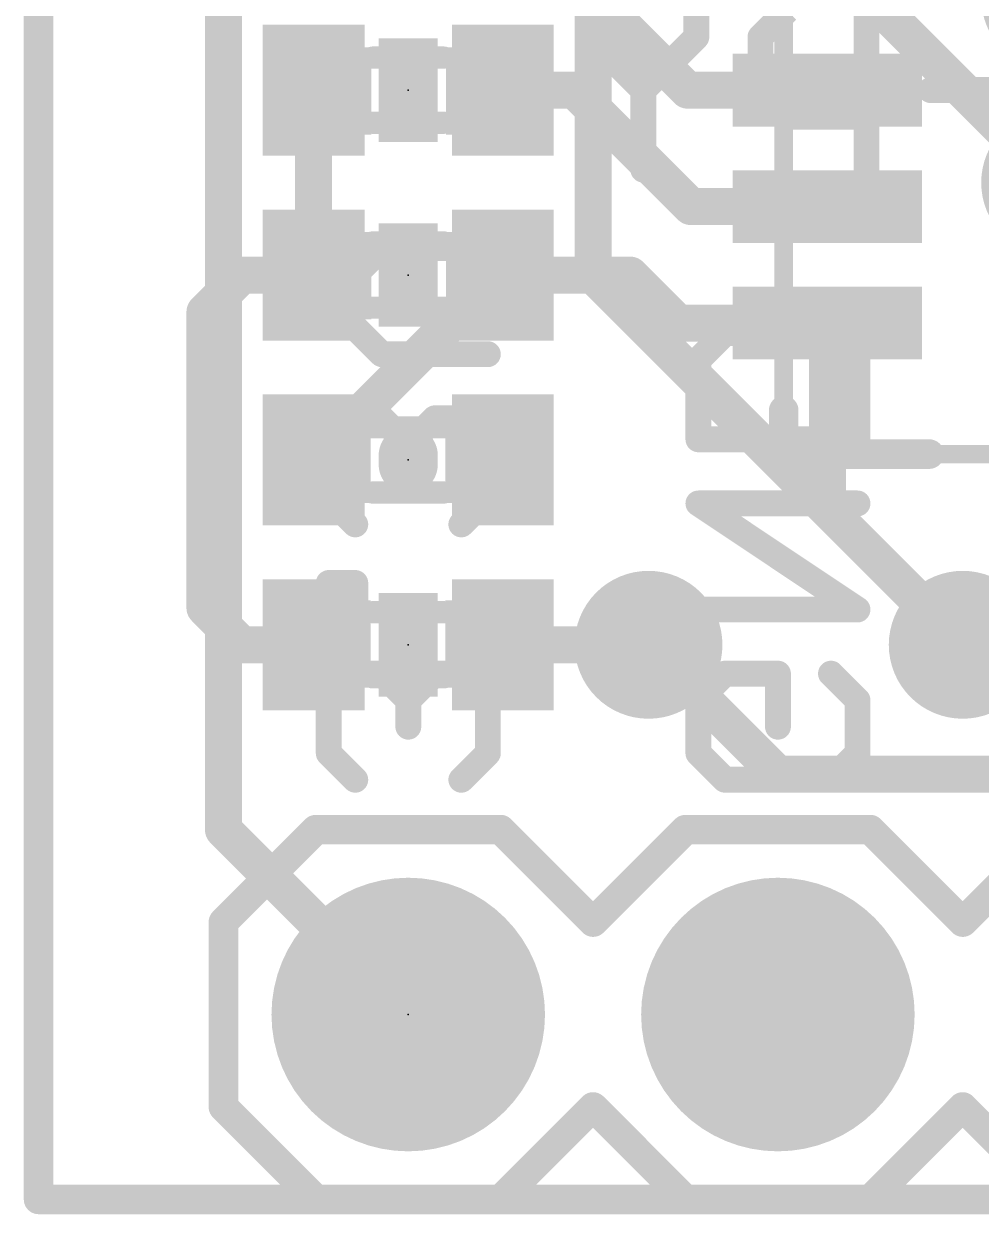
# Model space of a CAD drawing. Extents: x -0.1 to 16.2, y -0.1 to 27.9.
# Drawn here: x -0.1 to 6.48, y -0.1 to 8.08 of the extents above; entities that cross this region are included whole.
import ezdxf

# ---------------------------------------------------------------- set-up
doc = ezdxf.new("R2010")
doc.units = 0
for name, color, linetype in [('1', 12, 'CONTINUOUS'), ('16', 132, 'CONTINUOUS'), ('17', 110, 'CONTINUOUS'), ('18', 110, 'CONTINUOUS'), ('20', 53, 'CONTINUOUS'), ('21', 41, 'CONTINUOUS'), ('22', 40, 'CONTINUOUS'), ('23', 53, 'CONTINUOUS'), ('51', 53, 'CONTINUOUS')]:
    doc.layers.add(name, color=color, linetype=linetype)

# ---------------------------------------------------------------- blocks, each defined once
blk = doc.blocks.new('RECT')
blk.add_solid([(-0.5, -0.5), (0.5, -0.5), (-0.5, 0.5), (0.5, 0.5)])
blk = doc.blocks.new('ROUNDP')
at = {"const_width": 0.5}
blk.add_lwpolyline([(0, -0.25, 1), (0, 0.25, 1), (0, -0.25)], format="xyb", dxfattribs=at)
blk = doc.blocks.new('ROUNDV')
at = {"const_width": 0.5}
blk.add_lwpolyline([(0, -0.25, 1), (0, 0.25, 1), (0, -0.25)], format="xyb", dxfattribs=at)

msp = doc.modelspace()

# ---------------------------------------------------------------- linework, layer by layer
at = {"layer": '1'}
for points, const_width in [([(0, 0), (0, 17.78)], 0.2032), ([(3.19, 8.89), (4.46, 7.62)], 0.254), ([(1.89, 6.35), (1.89, 7.62)], 0.254), ([(3.683, 7.62), (3.19, 7.62)], 0.254), ([(4.483, 6.82), (3.683, 7.62)], 0.254), ([(4.46, 7.62), (5.42, 7.62)], 0.254), ([(4.483, 6.82), (5.42, 6.82)], 0.254), ([(1.143, 6.096), (1.397, 6.35)], 0.254), ([(1.397, 6.35), (1.89, 6.35)], 0.254), ([(1.89, 5.08), (3.16, 6.35)], 0.254), ([(3.16, 6.35), (3.19, 6.35)], 0.254), ([(3.19, 6.35), (4.064, 6.35)], 0.254), ([(4.064, 6.35), (4.394, 6.02)], 0.254), ([(1.143, 4.064), (1.143, 6.096)], 0.254), ([(4.394, 6.02), (5.42, 6.02)], 0.254), ([(5.42, 6.02), (5.42, 4.74)], 0.254), ([(5.42, 4.74), (6.35, 3.81)], 0.254), ([(1.397, 3.81), (1.143, 4.064)], 0.254), ([(1.89, 3.81), (1.397, 3.81)], 0.254), ([(3.19, 3.81), (4.191, 3.81)], 0.254), ([(15.24, 0), (0, 0)], 0.2032)]:
    msp.add_lwpolyline(points, dxfattribs=dict(at, const_width=const_width))
for points, const_width in [([(1.9535, 7.62, 1), (1.8265, 7.62)], 0.127), ([(3.19, 7.6835, 1), (3.19, 7.5565)], 0.127), ([(3.7279, 7.6649, 1), (3.6381, 7.5751)], 0.127), ([(3.683, 7.5565, 1), (3.683, 7.6835)], 0.127), ([(4.46, 7.6835, 1), (4.46, 7.5565)], 0.127), ([(4.4151, 7.5751, 1), (4.5049, 7.6649)], 0.127), ([(5.42, 7.5565, 1), (5.42, 7.6835)], 0.127), ([(4.483, 6.8835, 1), (4.483, 6.7565)], 0.127), ([(4.4381, 6.7751, 1), (4.5279, 6.8649)], 0.127), ([(5.42, 6.7565, 1), (5.42, 6.8835)], 0.127), ([(1.397, 6.4135, 1), (1.397, 6.2865)], 0.127), ([(1.4419, 6.3051, 1), (1.3521, 6.3949)], 0.127), ([(1.89, 6.2865, 1), (1.89, 6.4135)], 0.127), ([(3.16, 6.4135, 1), (3.16, 6.2865)], 0.127), ([(3.2049, 6.3051, 1), (3.1151, 6.3949)], 0.127), ([(3.19, 6.4135, 1), (3.19, 6.2865)], 0.127), ([(3.19, 6.2865, 1), (3.19, 6.4135)], 0.127), ([(4.1089, 6.3949, 1), (4.0191, 6.3051)], 0.127), ([(4.064, 6.2865, 1), (4.064, 6.4135)], 0.127), ([(1.8265, 6.35, 1), (1.9535, 6.35)], 0.127), ([(1.2065, 6.096, 1), (1.0795, 6.096)], 0.127), ([(1.0981, 6.1409, 1), (1.1879, 6.0511)], 0.127), ([(4.394, 6.0835, 1), (4.394, 5.9565)], 0.127), ([(5.4835, 6.02, 1), (5.3565, 6.02)], 0.127), ([(5.42, 5.9565, 1), (5.42, 6.0835)], 0.127), ([(4.3491, 5.9751, 1), (4.4389, 6.0649)], 0.127), ([(1.8451, 5.1249, 1), (1.9349, 5.0351)], 0.127), ([(5.4649, 4.7849, 1), (5.3751, 4.6951)], 0.127), ([(5.3565, 4.74, 1), (5.4835, 4.74)], 0.127), ([(1.1879, 4.1089, 1), (1.0981, 4.0191)], 0.127), ([(1.0795, 4.064, 1), (1.2065, 4.064)], 0.127), ([(1.397, 3.8735, 1), (1.397, 3.7465)], 0.127), ([(1.89, 3.7465, 1), (1.89, 3.8735)], 0.127), ([(3.19, 3.8735, 1), (3.19, 3.7465)], 0.127), ([(4.191, 3.7465, 1), (4.191, 3.8735)], 0.127), ([(1.3521, 3.7651, 1), (1.4419, 3.8549)], 0.127), ([(6.3051, 3.7651, 1), (6.3949, 3.8549)], 0.127), ([(0, 0.0508, 1), (0, -0.0508)], 0.1016), ([(-0.0508, 0, 1), (0.0508, 0)], 0.1016)]:
    msp.add_lwpolyline(points, format="xyb", dxfattribs=dict(at, const_width=const_width))
at = {"layer": '16'}
for points, const_width in [([(0, 0), (0, 17.78)], 0.2032), ([(1.27, 2.54), (1.27, 15.24)], 0.254), ([(3.81, 6.35), (3.81, 15.24)], 0.254), ([(6.985, 6.985), (5.715, 8.255)], 0.254), ([(6.35, 3.81), (3.81, 6.35)], 0.254), ([(4.191, 3.81), (5.08, 2.921)], 0.254), ([(5.08, 2.921), (7.62, 2.921)], 0.254), ([(2.54, 1.27), (1.27, 2.54)], 0.254), ([(15.24, 0), (0, 0)], 0.2032)]:
    msp.add_lwpolyline(points, dxfattribs=dict(at, const_width=const_width))
for points, const_width in [([(3.8549, 6.3949, 1), (3.7651, 6.3051)], 0.127), ([(3.7465, 6.35, 1), (3.8735, 6.35)], 0.127), ([(4.2359, 3.8549, 1), (4.1461, 3.7651)], 0.127), ([(6.3051, 3.7651, 1), (6.3949, 3.8549)], 0.127), ([(5.08, 2.9845, 1), (5.08, 2.8575)], 0.127), ([(5.0351, 2.8761, 1), (5.1249, 2.9659)], 0.127), ([(1.3149, 2.5849, 1), (1.2251, 2.4951)], 0.127), ([(1.2065, 2.54, 1), (1.3335, 2.54)], 0.127), ([(2.4951, 1.2251, 1), (2.5849, 1.3149)], 0.127), ([(0, 0.0508, 1), (0, -0.0508)], 0.1016), ([(-0.0508, 0, 1), (0.0508, 0)], 0.1016)]:
    msp.add_lwpolyline(points, format="xyb", dxfattribs=dict(at, const_width=const_width))
at = {"layer": '20', "const_width": 0.2032}
for points in [[(0, 17.78), (0, 0)], [(0, 0), (15.24, 0)]]:
    msp.add_lwpolyline(points, dxfattribs=at)
at = {"layer": '20', "const_width": 0.1016}
for points in [[(0, 0.0508, 1), (0, -0.0508)], [(-0.0508, 0, 1), (0.0508, 0)]]:
    msp.add_lwpolyline(points, format="xyb", dxfattribs=at)
at = {"layer": '21'}
for points, const_width in [([(5.12, 5.12), (5.12, 5.42)], 0.2032), ([(2.54, 5.0495), (2.54, 5.1105)], 0.4064), ([(5.12, 5.12), (6.12, 5.12)], 0.2032), ([(1.905, 2.54), (1.27, 1.905)], 0.2032), ([(1.905, 2.54), (3.175, 2.54)], 0.2032), ([(3.175, 2.54), (3.81, 1.905)], 0.2032), ([(3.81, 1.905), (4.445, 2.54)], 0.2032), ([(4.445, 2.54), (5.715, 2.54)], 0.2032), ([(5.715, 2.54), (6.35, 1.905)], 0.2032), ([(6.35, 1.905), (6.985, 2.54)], 0.2032), ([(1.27, 1.905), (1.27, 0.635)], 0.2032), ([(1.27, 0.635), (1.905, 0)], 0.2032), ([(3.81, 0.635), (3.175, 0)], 0.2032), ([(4.445, 0), (3.81, 0.635)], 0.2032), ([(6.35, 0.635), (5.715, 0)], 0.2032), ([(6.985, 0), (6.35, 0.635)], 0.2032), ([(3.175, 0), (1.905, 0)], 0.2032), ([(5.715, 0), (4.445, 0)], 0.2032)]:
    msp.add_lwpolyline(points, dxfattribs=dict(at, const_width=const_width))
for points, const_width in [([(5.1708, 5.42, 1), (5.0692, 5.42)], 0.1016), ([(2.6416, 5.1105, 1), (2.4384, 5.1105)], 0.2032), ([(5.12, 5.1708, 1), (5.12, 5.0692)], 0.1016), ([(5.0692, 5.12, 1), (5.1708, 5.12)], 0.1016), ([(6.12, 5.0692, 1), (6.12, 5.1708)], 0.1016), ([(2.4384, 5.0495, 1), (2.6416, 5.0495)], 0.2032), ([(1.905, 2.5908, 1), (1.905, 2.4892)], 0.1016), ([(1.9409, 2.5041, 1), (1.8691, 2.5759)], 0.1016), ([(3.2109, 2.5759, 1), (3.1391, 2.5041)], 0.1016), ([(3.175, 2.4892, 1), (3.175, 2.5908)], 0.1016), ([(4.445, 2.5908, 1), (4.445, 2.4892)], 0.1016), ([(4.4809, 2.5041, 1), (4.4091, 2.5759)], 0.1016), ([(5.7509, 2.5759, 1), (5.6791, 2.5041)], 0.1016), ([(5.715, 2.4892, 1), (5.715, 2.5908)], 0.1016), ([(1.3208, 1.905, 1), (1.2192, 1.905)], 0.1016), ([(1.2341, 1.9409, 1), (1.3059, 1.8691)], 0.1016), ([(3.7741, 1.9409, 1), (3.8459, 1.8691)], 0.1016), ([(3.7741, 1.8691, 1), (3.8459, 1.9409)], 0.1016), ([(6.3141, 1.9409, 1), (6.3859, 1.8691)], 0.1016), ([(6.3141, 1.8691, 1), (6.3859, 1.9409)], 0.1016), ([(1.3059, 0.6709, 1), (1.2341, 0.5991)], 0.1016), ([(3.8459, 0.6709, 1), (3.7741, 0.5991)], 0.1016), ([(3.8459, 0.5991, 1), (3.7741, 0.6709)], 0.1016), ([(6.3859, 0.6709, 1), (6.3141, 0.5991)], 0.1016), ([(6.3859, 0.5991, 1), (6.3141, 0.6709)], 0.1016), ([(1.2192, 0.635, 1), (1.3208, 0.635)], 0.1016), ([(1.905, 0.0508, 1), (1.905, -0.0508)], 0.1016), ([(1.8691, -0.0359, 1), (1.9409, 0.0359)], 0.1016), ([(3.1391, 0.0359, 1), (3.2109, -0.0359)], 0.1016), ([(3.175, -0.0508, 1), (3.175, 0.0508)], 0.1016), ([(4.445, 0.0508, 1), (4.445, -0.0508)], 0.1016), ([(4.4091, -0.0359, 1), (4.4809, 0.0359)], 0.1016), ([(5.6791, 0.0359, 1), (5.7509, -0.0359)], 0.1016), ([(5.715, -0.0508, 1), (5.715, 0.0508)], 0.1016)]:
    msp.add_lwpolyline(points, format="xyb", dxfattribs=dict(at, const_width=const_width))
at = {"layer": '22', "const_width": 0.1778}
for points in [[(3.7909, 7.9848), (3.7909, 8.167)], [(4.5196, 8.167), (4.5196, 7.9848)], [(5.1425, 8.167), (4.9603, 7.9848)], [(5.689, 7.0739), (5.689, 8.167)], [(4.1552, 7.6205), (3.7909, 7.9848)], [(4.5196, 7.9848), (4.1552, 7.6205)], [(4.9603, 7.9848), (4.9603, 7.6205)], [(4.1552, 7.6205), (4.1552, 7.0739)], [(4.9603, 7.6205), (5.1425, 7.4383)], [(6.8584, 7.6205), (6.1297, 7.6205)], [(5.1425, 7.4383), (5.689, 7.4383)], [(1.9939, 6.1708), (2.3583, 6.5351)], [(2.3583, 6.5351), (3.087, 6.5351)], [(2.3583, 5.8064), (1.9939, 6.1708)], [(4.5339, 5.7683), (4.7161, 5.9504)], [(4.7161, 5.9504), (5.4448, 5.9504)], [(5.4448, 5.9504), (5.627, 5.7683)], [(3.087, 5.8064), (2.3583, 5.8064)], [(4.5339, 5.2217), (4.5339, 5.7683)], [(5.627, 5.7683), (5.627, 5.2217)], [(2.1761, 5.3657), (1.9939, 5.1836)], [(2.3583, 5.3657), (2.1761, 5.3657)], [(2.5405, 5.1836), (2.3583, 5.3657)], [(2.7227, 5.3657), (2.5405, 5.1836)], [(2.9048, 5.3657), (2.7227, 5.3657)], [(3.087, 5.1836), (2.9048, 5.3657)], [(1.9939, 5.1836), (1.9939, 4.8192)], [(2.5405, 5.1836), (2.5405, 5.0014)], [(3.087, 4.8192), (3.087, 5.1836)], [(5.627, 5.2217), (4.5339, 5.2217)], [(1.9939, 4.8192), (2.1761, 4.637)], [(2.9048, 4.637), (3.087, 4.8192)], [(5.627, 4.0523), (4.5339, 4.7811)], [(4.5339, 4.7811), (5.627, 4.7811)], [(2.1761, 4.2345), (1.9939, 4.2345)], [(1.9939, 4.2345), (1.9939, 4.0523)], [(2.1761, 4.0523), (2.1761, 4.2345)], [(1.9939, 4.0523), (2.1761, 4.0523)], [(4.5339, 4.0523), (5.627, 4.0523)], [(2.1761, 3.6117), (1.9939, 3.4295)], [(2.3583, 3.6117), (2.1761, 3.6117)], [(2.5405, 3.4295), (2.3583, 3.6117)], [(2.7227, 3.6117), (2.5405, 3.4295)], [(2.9048, 3.6117), (2.7227, 3.6117)], [(3.087, 3.4295), (2.9048, 3.6117)], [(4.5339, 3.4295), (4.7161, 3.6117)], [(4.7161, 3.6117), (5.0805, 3.6117)], [(5.0805, 3.6117), (5.0805, 3.2473)], [(5.4448, 3.6117), (5.627, 3.4295)], [(1.9939, 3.4295), (1.9939, 3.0651)], [(2.5405, 3.4295), (2.5405, 3.2473)], [(3.087, 3.0651), (3.087, 3.4295)], [(4.5339, 3.0651), (4.5339, 3.4295)], [(5.627, 3.4295), (5.627, 3.0651)], [(1.9939, 3.0651), (2.1761, 2.8829)], [(2.9048, 2.8829), (3.087, 3.0651)], [(4.7161, 2.8829), (4.5339, 3.0651)], [(5.627, 3.0651), (5.4448, 2.8829)], [(5.4448, 2.8829), (4.7161, 2.8829)]]:
    msp.add_lwpolyline(points, dxfattribs=at)
at = {"layer": '22', "const_width": 0.0889}
for points in [[(3.8223, 8.0163, 1), (3.7594, 7.9534)], [(3.7464, 7.9848, 1), (3.8353, 7.9848)], [(4.4752, 7.9848, 1), (4.5641, 7.9848)], [(4.551, 7.9534, 1), (4.4882, 8.0163)], [(4.9288, 8.0163, 1), (4.9917, 7.9534)], [(5.0047, 7.9848, 1), (4.9158, 7.9848)], [(4.1238, 7.6519, 1), (4.1867, 7.589)], [(4.1997, 7.6205, 1), (4.1108, 7.6205)], [(4.1238, 7.589, 1), (4.1867, 7.6519)], [(4.9917, 7.6519, 1), (4.9288, 7.589)], [(6.1297, 7.6649, 1), (6.1297, 7.576)], [(4.9158, 7.6205, 1), (5.0047, 7.6205)], [(5.1425, 7.4827, 1), (5.1425, 7.3938)], [(5.689, 7.3938, 1), (5.689, 7.4827)], [(5.111, 7.4068, 1), (5.1739, 7.4697)], [(4.1108, 7.0739, 1), (4.1997, 7.0739)], [(5.6446, 7.0739, 1), (5.7335, 7.0739)], [(2.3583, 6.5796, 1), (2.3583, 6.4907)], [(2.3897, 6.5037, 1), (2.3268, 6.5666)], [(3.087, 6.4907, 1), (3.087, 6.5796)], [(2.0253, 6.2022, 1), (1.9625, 6.1393)], [(1.9625, 6.2022, 1), (2.0253, 6.1393)], [(4.7161, 5.9949, 1), (4.7161, 5.906)], [(4.7475, 5.919, 1), (4.6847, 5.9819)], [(5.4763, 5.9819, 1), (5.4134, 5.919)], [(5.4448, 5.906, 1), (5.4448, 5.9949)], [(2.3583, 5.8508, 1), (2.3583, 5.7619)], [(3.087, 5.7619, 1), (3.087, 5.8508)], [(2.3268, 5.775, 1), (2.3897, 5.8378)], [(4.5784, 5.7683, 1), (4.4894, 5.7683)], [(4.5025, 5.7997, 1), (4.5653, 5.7368)], [(5.6715, 5.7683, 1), (5.5826, 5.7683)], [(5.5956, 5.7368, 1), (5.6585, 5.7997)], [(2.1761, 5.4102, 1), (2.1761, 5.3213)], [(2.2075, 5.3343, 1), (2.1447, 5.3972)], [(2.3897, 5.3972, 1), (2.3268, 5.3343)], [(2.3583, 5.3213, 1), (2.3583, 5.4102)], [(2.7227, 5.4102, 1), (2.7227, 5.3213)], [(2.7541, 5.3343, 1), (2.6912, 5.3972)], [(2.9363, 5.3972, 1), (2.8734, 5.3343)], [(2.9048, 5.3213, 1), (2.9048, 5.4102)], [(2.0383, 5.1836, 1), (1.9494, 5.1836)], [(1.9625, 5.215, 1), (2.0253, 5.1521)], [(2.5849, 5.1836, 1), (2.496, 5.1836)], [(2.509, 5.215, 1), (2.5719, 5.1521)], [(2.509, 5.1521, 1), (2.5719, 5.215)], [(3.1315, 5.1836, 1), (3.0426, 5.1836)], [(3.0556, 5.1521, 1), (3.1185, 5.215)], [(4.4894, 5.2217, 1), (4.5784, 5.2217)], [(4.5339, 5.2661, 1), (4.5339, 5.1772)], [(5.5826, 5.2217, 1), (5.6715, 5.2217)], [(5.627, 5.1772, 1), (5.627, 5.2661)], [(2.496, 5.0014, 1), (2.5849, 5.0014)], [(2.0253, 4.8506, 1), (1.9625, 4.7878)], [(3.1185, 4.7878, 1), (3.0556, 4.8506)], [(1.9494, 4.8192, 1), (2.0383, 4.8192)], [(3.0426, 4.8192, 1), (3.1315, 4.8192)], [(4.5339, 4.8255, 1), (4.5339, 4.7366)], [(4.5586, 4.818, 1), (4.5092, 4.7441)], [(5.627, 4.7366, 1), (5.627, 4.8255)], [(2.1447, 4.6056, 1), (2.2075, 4.6684)], [(2.8734, 4.6684, 1), (2.9363, 4.6056)], [(1.9939, 4.2789, 1), (1.9939, 4.19)], [(2.0383, 4.2345, 1), (1.9494, 4.2345)], [(2.2205, 4.2345, 1), (2.1316, 4.2345)], [(2.1761, 4.19, 1), (2.1761, 4.2789)], [(1.9939, 4.0967, 1), (1.9939, 4.0078)], [(1.9494, 4.0523, 1), (2.0383, 4.0523)], [(2.1316, 4.0523, 1), (2.2205, 4.0523)], [(2.1761, 4.0078, 1), (2.1761, 4.0967)], [(4.5339, 4.0967, 1), (4.5339, 4.0078)], [(5.6024, 4.0153, 1), (5.6517, 4.0893)], [(5.627, 4.0078, 1), (5.627, 4.0967)], [(2.1761, 3.6561, 1), (2.1761, 3.5672)], [(2.2075, 3.5802, 1), (2.1447, 3.6431)], [(2.3897, 3.6431, 1), (2.3268, 3.5802)], [(2.3583, 3.5672, 1), (2.3583, 3.6561)], [(2.7227, 3.6561, 1), (2.7227, 3.5672)], [(2.7541, 3.5802, 1), (2.6912, 3.6431)], [(2.9363, 3.6431, 1), (2.8734, 3.5802)], [(2.9048, 3.5672, 1), (2.9048, 3.6561)], [(4.7161, 3.6561, 1), (4.7161, 3.5672)], [(4.7475, 3.5802, 1), (4.6847, 3.6431)], [(5.1249, 3.6117, 1), (5.036, 3.6117)], [(5.0805, 3.5672, 1), (5.0805, 3.6561)], [(5.4763, 3.6431, 1), (5.4134, 3.5802)], [(2.0383, 3.4295, 1), (1.9494, 3.4295)], [(2.5849, 3.4295, 1), (2.496, 3.4295)], [(3.1315, 3.4295, 1), (3.0426, 3.4295)], [(4.5784, 3.4295, 1), (4.4894, 3.4295)], [(5.6715, 3.4295, 1), (5.5826, 3.4295)], [(1.9625, 3.4609, 1), (2.0253, 3.398)], [(2.509, 3.4609, 1), (2.5719, 3.398)], [(2.509, 3.398, 1), (2.5719, 3.4609)], [(3.0556, 3.398, 1), (3.1185, 3.4609)], [(4.5025, 3.4609, 1), (4.5653, 3.398)], [(5.5956, 3.398, 1), (5.6585, 3.4609)], [(2.496, 3.2473, 1), (2.5849, 3.2473)], [(5.036, 3.2473, 1), (5.1249, 3.2473)], [(2.0253, 3.0965, 1), (1.9625, 3.0337)], [(1.9494, 3.0651, 1), (2.0383, 3.0651)], [(3.0426, 3.0651, 1), (3.1315, 3.0651)], [(3.1185, 3.0337, 1), (3.0556, 3.0965)], [(4.4894, 3.0651, 1), (4.5784, 3.0651)], [(4.5653, 3.0965, 1), (4.5025, 3.0337)], [(5.5826, 3.0651, 1), (5.6715, 3.0651)], [(5.6585, 3.0337, 1), (5.5956, 3.0965)], [(2.1447, 2.8515, 1), (2.2075, 2.9143)], [(2.8734, 2.9143, 1), (2.9363, 2.8515)], [(4.7161, 2.9274, 1), (4.7161, 2.8385)], [(4.6847, 2.8515, 1), (4.7475, 2.9143)], [(5.4134, 2.9143, 1), (5.4763, 2.8515)], [(5.4448, 2.8385, 1), (5.4448, 2.9274)]]:
    msp.add_lwpolyline(points, format="xyb", dxfattribs=at)
at = {"layer": '23'}
for p in [(2.54, 7.62), (2.54, 6.35), (2.54, 5.08), (2.54, 3.81), (2.54, 1.27)]:
    msp.add_point(p, dxfattribs=at)
at = {"layer": '51'}
for points, const_width in [([(5.12, 10.12), (5.12, 5.12)], 0.127), ([(2.295, 7.844), (2.785, 7.844)], 0.1524), ([(2.785, 7.396), (2.295, 7.396)], 0.1524), ([(2.295, 6.574), (2.785, 6.574)], 0.1524), ([(2.785, 6.126), (2.295, 6.126)], 0.1524), ([(2.295, 5.304), (2.785, 5.304)], 0.1524), ([(5.12, 5.12), (10.12, 5.12)], 0.127), ([(2.785, 4.856), (2.295, 4.856)], 0.1524), ([(2.295, 4.034), (2.785, 4.034)], 0.1524), ([(2.785, 3.586), (2.295, 3.586)], 0.1524)]:
    msp.add_lwpolyline(points, dxfattribs=dict(at, const_width=const_width))
for points, const_width in [([(2.295, 7.8821, 1), (2.295, 7.8059)], 0.0762), ([(2.785, 7.8059, 1), (2.785, 7.8821)], 0.0762), ([(2.295, 7.4341, 1), (2.295, 7.3579)], 0.0762), ([(2.785, 7.3579, 1), (2.785, 7.4341)], 0.0762), ([(2.295, 6.6121, 1), (2.295, 6.5359)], 0.0762), ([(2.785, 6.5359, 1), (2.785, 6.6121)], 0.0762), ([(2.295, 6.1641, 1), (2.295, 6.0879)], 0.0762), ([(2.785, 6.0879, 1), (2.785, 6.1641)], 0.0762), ([(2.295, 5.3421, 1), (2.295, 5.2659)], 0.0762), ([(2.785, 5.2659, 1), (2.785, 5.3421)], 0.0762), ([(5.12, 5.1517, 1), (5.12, 5.0883)], 0.0635), ([(5.0883, 5.12, 1), (5.1517, 5.12)], 0.0635), ([(2.295, 4.8941, 1), (2.295, 4.8179)], 0.0762), ([(2.785, 4.8179, 1), (2.785, 4.8941)], 0.0762), ([(2.295, 4.0721, 1), (2.295, 3.9959)], 0.0762), ([(2.785, 3.9959, 1), (2.785, 4.0721)], 0.0762), ([(2.295, 3.6241, 1), (2.295, 3.5479)], 0.0762), ([(2.785, 3.5479, 1), (2.785, 3.6241)], 0.0762)]:
    msp.add_lwpolyline(points, format="xyb", dxfattribs=dict(at, const_width=const_width))

# ---------------------------------------------------------------- block references
at = {"layer": '1'}
for p, xscale, yscale in [((1.89, 7.62), 0.7, 0.9), ((3.19, 7.62), 0.7, 0.9), ((5.42, 7.62), 1.3, 0.5), ((5.42, 6.82), 1.3, 0.5), ((1.89, 6.35), 0.7, 0.9), ((3.19, 6.35), 0.7, 0.9)]:
    msp.add_blockref('RECT', p, dxfattribs=dict(at, xscale=xscale, yscale=yscale))
at = {"layer": '1', "rotation": 180}
for p, xscale, yscale in [((5.42, 6.02), 1.3, 0.5), ((1.89, 5.08), 0.7, 0.9), ((3.19, 5.08), 0.7, 0.9), ((1.89, 3.81), 0.7, 0.9), ((3.19, 3.81), 0.7, 0.9)]:
    msp.add_blockref('RECT', p, dxfattribs=dict(at, xscale=xscale, yscale=yscale))
at = {"layer": '17', "xscale": 1.8796, "yscale": 1.8796, "rotation": 90}
for p in [(2.54, 1.27), (2.54, 1.27), (5.08, 1.27), (5.08, 1.27)]:
    msp.add_blockref('ROUNDP', p, dxfattribs=at)
at = {"layer": '18', "xscale": 1.016, "yscale": 1.016}
for p in [(6.985, 8.255), (6.985, 8.255), (6.985, 6.985), (6.985, 6.985), (4.191, 3.81), (4.191, 3.81), (6.35, 3.81), (6.35, 3.81)]:
    msp.add_blockref('ROUNDV', p, dxfattribs=at)
at = {"layer": '21', "xscale": 0.4064, "yscale": 0.7112}
for p in [(2.54, 7.62), (2.54, 6.35)]:
    msp.add_blockref('RECT', p, dxfattribs=at)
at = {"layer": '21', "xscale": 0.4064, "yscale": 0.7112, "rotation": 180}
msp.add_blockref('RECT', (2.54, 3.81), dxfattribs=at)
at = {"layer": '51'}
for p, xscale, yscale in [((2.136, 7.6152), 0.3, 0.5999), ((2.9488, 7.6152), 0.3, 0.5999), ((2.136, 6.3452), 0.3, 0.5999), ((2.9488, 6.3452), 0.3, 0.5999), ((2.54, 1.27), 0.508, 0.508), ((5.08, 1.27), 0.508, 0.508)]:
    msp.add_blockref('RECT', p, dxfattribs=dict(at, xscale=xscale, yscale=yscale))
at = {"layer": '51', "xscale": 0.3, "yscale": 0.5999, "rotation": 180}
for p in [(2.1312, 5.0849), (2.944, 5.0849), (2.1312, 3.8149), (2.944, 3.8149)]:
    msp.add_blockref('RECT', p, dxfattribs=at)

doc.saveas('drawing.dxf')
